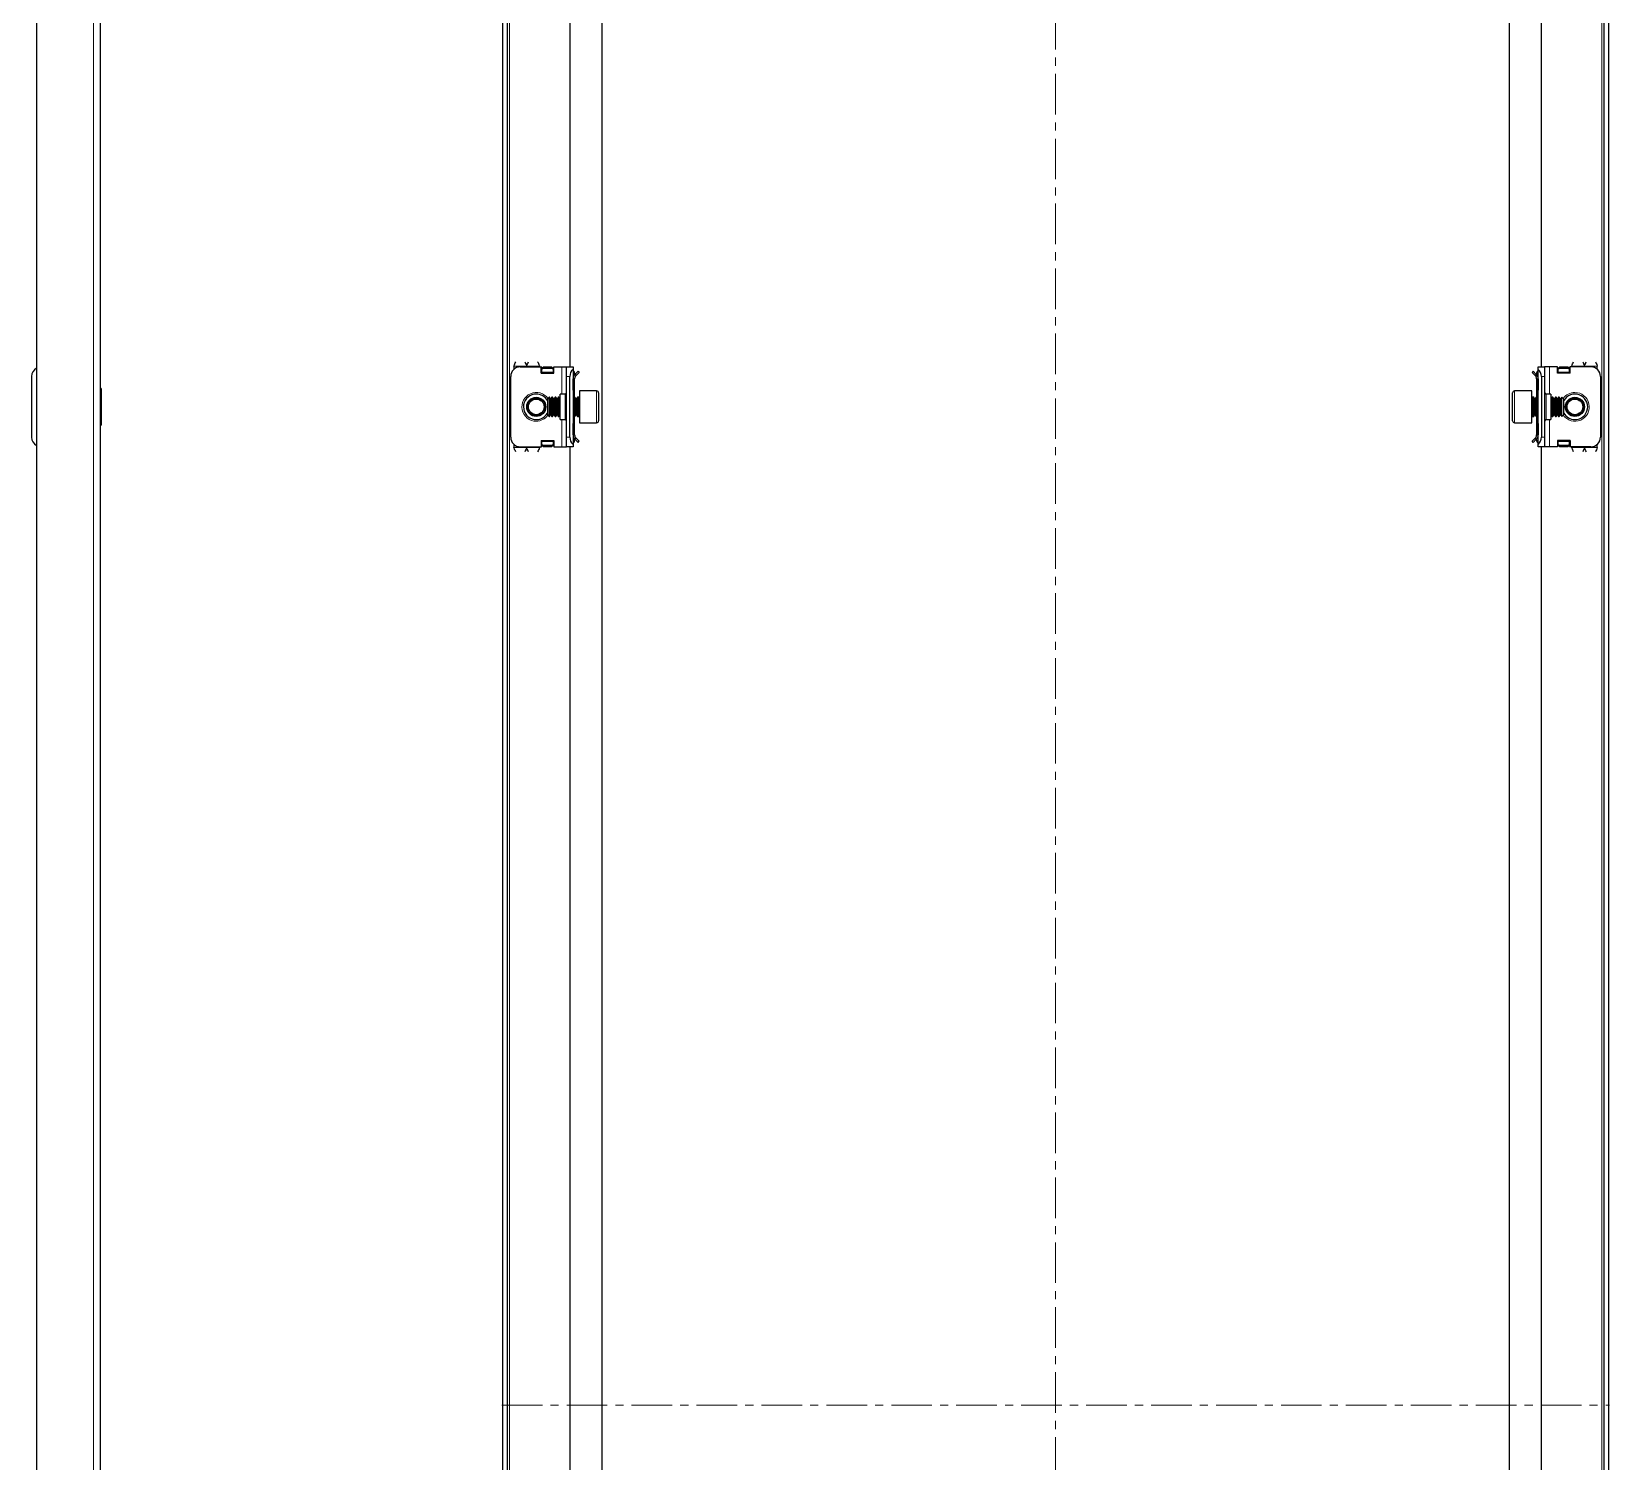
# Model space of a CAD drawing. Header units: millimetres. Extents: x 167 to 1262, y -597 to 1161.
# Drawn here: x 768.4 to 1262.1, y 265.9 to 713.5 of the extents above; entities that cross this region are included whole.
import ezdxf

# ---------------------------------------------------------------- set-up
doc = ezdxf.new("R2010")
doc.units = ezdxf.units.MM
doc.linetypes.add('CENTERX2', pattern=[20.32, 12.7, -2.54, 2.54, -2.54])
doc.layers.add('FORMAT', color=7, linetype='Continuous')

msp = doc.modelspace()

# ---------------------------------------------------------------- linework, layer by layer
at = {"color": 7, "linetype": 'Continuous', "lineweight": 25}
for p, q in [((769.88, 1064), (769.88, -497)), ((789.88, 1061.9), (789.88, -494.9)), ((915.8, -497), (915.8, 1064)), ((917.3, -497), (917.3, 1064)), ((1260.3, 1064), (1260.3, -497)), ((1261.8, 1064), (1261.8, -497)), ((946.8, 1033), (946.8, -466)), ((1230.8, -466), (1230.8, 1033)), ((936.8, 983.5), (936.8, 608.5)), ((1240.8, 608.5), (1240.8, 983.5)), ((919.3, 608.75), (919.3, 607.74)), ((921.3, 608.5), (927.8, 608.5)), ((927.3, 608.75), (927.3, 608.5)), ((927.8, 606.5), (927.8, 608.5)), ((928, 608.39), (927.8, 608.39)), ((928, 606.5), (928, 608.39)), ((928.05, 608.12), (928.55, 608.48)), ((928.55, 608.12), (928.05, 607.77)), ((928.05, 607.77), (928.05, 608.12)), ((928.05, 606.86), (928.05, 607.77)), ((928.55, 608.48), (928.55, 608.12)), ((928.55, 608.48), (931.05, 608.48)), ((928.55, 608.12), (931.05, 608.12)), ((931.05, 608.12), (931.05, 608.48)), ((931.05, 608.48), (931.55, 608.12)), ((931.55, 607.77), (931.05, 608.12)), ((931.55, 608.12), (931.55, 607.77)), ((931.55, 607.77), (931.55, 606.86)), ((931.8, 606.5), (931.8, 608.5)), ((931.8, 608.5), (934.3, 608.5)), ((934.3, 608.5), (935.8, 608.5)), ((935.8, 608.5), (937.8, 608.5)), ((935.8, 605.5), (935.8, 608.5)), ((937.8, 608.5), (937.8, 607.74)), ((937.8, 607.74), (937.8, 584.27)), ((937.8, 607.42), (938.01, 607.21)), ((1239.6, 607.21), (1239.8, 607.42)), ((1239.8, 608.5), (1241.8, 608.5)), ((1239.8, 607.74), (1239.8, 608.5)), ((1239.8, 584.27), (1239.8, 607.74)), ((1241.8, 608.5), (1241.8, 605.5)), ((1243.3, 608.5), (1241.8, 608.5)), ((1245.8, 608.5), (1243.3, 608.5)), ((1245.8, 606.5), (1245.8, 608.5)), ((1246.05, 608.12), (1246.55, 608.48)), ((1246.55, 608.12), (1246.05, 607.77)), ((1246.05, 607.77), (1246.05, 608.12)), ((1246.05, 606.86), (1246.05, 607.77)), ((1246.55, 608.48), (1246.55, 608.12)), ((1246.55, 608.48), (1249.05, 608.48)), ((1246.55, 608.12), (1249.05, 608.12)), ((1249.05, 608.12), (1249.05, 608.48)), ((1249.05, 608.48), (1249.55, 608.12)), ((1249.55, 607.77), (1249.05, 608.12)), ((1249.55, 608.12), (1249.55, 607.77)), ((1249.55, 607.77), (1249.55, 606.86)), ((1249.6, 608.39), (1249.6, 606.5)), ((1249.8, 608.39), (1249.6, 608.39)), ((1249.8, 606.5), (1249.8, 608.5)), ((1256.3, 608.5), (1249.8, 608.5)), ((1250.3, 608.5), (1250.3, 608.75)), ((1258.3, 607.74), (1258.3, 608.75)), ((768.38, 605.5), (768.38, 586.5)), ((918.3, 586.5), (918.3, 605.5)), ((927.8, 606.5), (931.8, 606.5)), ((928.05, 606.5), (928.05, 606.86)), ((931.55, 606.86), (931.55, 606.5)), ((935.8, 586.5), (935.8, 605.5)), ((936.8, 586.5), (936.8, 605.5)), ((938.3, 604.75), (937.8, 604.75)), ((937.8, 601.25), (937.8, 604.75)), ((938.3, 606.5), (938.3, 606.04)), ((938.3, 601.25), (938.3, 604.75)), ((938.39, 606.17), (939.36, 607.14)), ((938.74, 605.81), (938.39, 606.17)), ((938.74, 605.81), (939.72, 606.79)), ((939.36, 607.14), (939.72, 606.79)), ((1238.24, 607.14), (1237.89, 606.79)), ((1238.86, 605.81), (1237.89, 606.79)), ((1239.22, 606.17), (1238.24, 607.14)), ((1238.86, 605.81), (1239.22, 606.17)), ((1239.3, 606.5), (1239.3, 606.11)), ((1239.3, 604.75), (1239.8, 604.75)), ((1239.3, 604.75), (1239.3, 601.25)), ((1239.8, 604.75), (1239.8, 601.25)), ((1240.8, 605.5), (1240.8, 586.5)), ((1241.8, 605.5), (1241.8, 586.5)), ((1249.8, 606.5), (1245.8, 606.5)), ((1246.05, 606.5), (1246.05, 606.86)), ((1249.55, 606.86), (1249.55, 606.5)), ((1259.3, 605.5), (1259.3, 586.5)), ((790.13, 601.79), (789.88, 601.79)), ((790.13, 601.79), (790.13, 601.07)), ((790.13, 601.07), (790.13, 590.22)), ((930.36, 599), (929.8, 598.45)), ((929.8, 598.45), (929.8, 594.69)), ((930.41, 599), (930.36, 599)), ((930.36, 599), (930.36, 594.39)), ((930.8, 598.45), (930.41, 599)), ((930.41, 599), (930.41, 598.53)), ((930.41, 598.53), (930.41, 593)), ((931.19, 599), (930.8, 598.45)), ((930.8, 598.45), (930.8, 598.06)), ((930.8, 598.06), (930.8, 593.56)), ((931.41, 599), (931.19, 599)), ((931.19, 599), (931.19, 598.53)), ((931.19, 598.53), (931.19, 593)), ((931.8, 598.45), (931.41, 599)), ((931.41, 599), (931.41, 598.53)), ((931.41, 598.53), (931.41, 593)), ((932.19, 599), (931.8, 598.45)), ((931.8, 598.45), (931.8, 598.06)), ((931.8, 598.06), (931.8, 593.56)), ((932.41, 599), (932.19, 599)), ((932.19, 599), (932.19, 598.53)), ((932.19, 598.53), (932.19, 593)), ((932.8, 598.45), (932.41, 599)), ((932.41, 599), (932.41, 598.53)), ((932.41, 598.53), (932.41, 593)), ((933.19, 599), (932.8, 598.45)), ((932.8, 598.45), (932.8, 598.06)), ((932.8, 598.06), (932.8, 593.56)), ((933.41, 599), (933.19, 599)), ((933.19, 599), (933.19, 598.53)), ((933.19, 598.53), (933.19, 593)), ((933.8, 598.45), (933.41, 599)), ((933.41, 599), (933.41, 598.53)), ((933.41, 598.53), (933.41, 593)), ((935.3, 600), (933.8, 600)), ((933.8, 592), (933.8, 600)), ((938.3, 601.25), (937.8, 601.25)), ((938.19, 599), (937.8, 598.45)), ((938.41, 599), (938.19, 599)), ((938.19, 599), (938.19, 598.53)), ((938.19, 598.53), (938.19, 593)), ((938.3, 599), (938.3, 601.25)), ((938.8, 598.45), (938.41, 599)), ((938.41, 599), (938.41, 598.53)), ((938.41, 598.53), (938.41, 593)), ((939.19, 599), (938.8, 598.45)), ((938.8, 598.45), (938.8, 598.06)), ((938.8, 598.06), (938.8, 593.56)), ((939.55, 599), (939.19, 599)), ((939.19, 599), (939.19, 598.53)), ((939.19, 598.53), (939.19, 593)), ((945.2, 601), (939.8, 601)), ((939.8, 601), (939.8, 593.31)), ((945.8, 600.4), (945.8, 593.63)), ((1231.8, 591.6), (1231.8, 600.4)), ((1237.8, 601), (1232.4, 601)), ((1237.8, 591), (1237.8, 601)), ((1238.41, 599), (1238.05, 599)), ((1238.8, 598.45), (1238.41, 599)), ((1238.41, 598.53), (1238.41, 599)), ((1238.41, 593), (1238.41, 598.53)), ((1239.19, 599), (1238.8, 598.45)), ((1238.8, 598.06), (1238.8, 598.45)), ((1238.8, 593.56), (1238.8, 598.06)), ((1239.41, 599), (1239.19, 599)), ((1239.19, 598.53), (1239.19, 599)), ((1239.19, 593), (1239.19, 598.53)), ((1239.8, 601.25), (1239.3, 601.25)), ((1239.3, 601.25), (1239.3, 599)), ((1239.8, 598.45), (1239.41, 599)), ((1239.41, 598.53), (1239.41, 599)), ((1239.41, 593), (1239.41, 598.53)), ((1243.8, 600), (1242.3, 600)), ((1243.8, 600), (1243.8, 592)), ((1244.19, 599), (1243.8, 598.45)), ((1244.41, 599), (1244.19, 599)), ((1244.19, 598.53), (1244.19, 599)), ((1244.19, 593), (1244.19, 598.53)), ((1244.8, 598.45), (1244.41, 599)), ((1244.41, 598.53), (1244.41, 599)), ((1244.41, 593), (1244.41, 598.53)), ((1245.19, 599), (1244.8, 598.45)), ((1244.8, 598.06), (1244.8, 598.45)), ((1244.8, 593.56), (1244.8, 598.06)), ((1245.41, 599), (1245.19, 599)), ((1245.19, 598.53), (1245.19, 599)), ((1245.19, 593), (1245.19, 598.53)), ((1245.8, 598.45), (1245.41, 599)), ((1245.41, 598.53), (1245.41, 599)), ((1245.41, 593), (1245.41, 598.53)), ((1246.19, 599), (1245.8, 598.45)), ((1245.8, 598.06), (1245.8, 598.45)), ((1245.8, 593.56), (1245.8, 598.06)), ((1246.41, 599), (1246.19, 599)), ((1246.19, 598.53), (1246.19, 599)), ((1246.19, 593), (1246.19, 598.53)), ((1246.8, 598.45), (1246.41, 599)), ((1246.41, 598.53), (1246.41, 599)), ((1246.41, 593), (1246.41, 598.53)), ((1247.19, 599), (1246.8, 598.45)), ((1246.8, 598.06), (1246.8, 598.45)), ((1246.8, 593.56), (1246.8, 598.06)), ((1247.25, 599), (1247.19, 599)), ((1247.19, 598.53), (1247.19, 599)), ((1247.19, 593), (1247.19, 598.53)), ((1247.8, 598.45), (1247.25, 599)), ((1247.25, 593), (1247.25, 599)), ((1247.8, 593.56), (1247.8, 598.45)), ((929.8, 594.69), (929.8, 593.56)), ((929.8, 593.56), (930.36, 593)), ((930.36, 594.39), (930.36, 593)), ((930.36, 593), (930.41, 593)), ((930.41, 593), (930.8, 593.56)), ((930.8, 593.56), (931.19, 593)), ((931.19, 593), (931.41, 593)), ((931.41, 593), (931.8, 593.56)), ((931.8, 593.56), (932.19, 593)), ((932.19, 593), (932.41, 593)), ((932.41, 593), (932.8, 593.56)), ((932.8, 593.56), (933.19, 593)), ((933.19, 593), (933.41, 593)), ((933.41, 593), (933.8, 593.56)), ((937.8, 593.56), (938.19, 593)), ((938.19, 593), (938.41, 593)), ((938.3, 590.75), (938.3, 593)), ((938.41, 593), (938.8, 593.56)), ((938.8, 593.56), (939.19, 593)), ((939.19, 593), (939.55, 593)), ((939.8, 593.31), (939.8, 591)), ((945.8, 593.63), (945.8, 591.6)), ((1238.05, 593), (1238.41, 593)), ((1238.41, 593), (1238.8, 593.56)), ((1238.8, 593.56), (1239.19, 593)), ((1239.19, 593), (1239.41, 593)), ((1239.3, 593), (1239.3, 590.75)), ((1239.41, 593), (1239.8, 593.56)), ((1243.8, 593.56), (1244.19, 593)), ((1244.19, 593), (1244.41, 593)), ((1244.41, 593), (1244.8, 593.56)), ((1244.8, 593.56), (1245.19, 593)), ((1245.19, 593), (1245.41, 593)), ((1245.41, 593), (1245.8, 593.56)), ((1245.8, 593.56), (1246.19, 593)), ((1246.19, 593), (1246.41, 593)), ((1246.41, 593), (1246.8, 593.56)), ((1246.8, 593.56), (1247.19, 593)), ((1247.19, 593), (1247.25, 593)), ((1247.25, 593), (1247.8, 593.56)), ((789.88, 590.22), (790.13, 590.22)), ((933.8, 592), (935.3, 592)), ((937.8, 590.75), (938.3, 590.75)), ((937.8, 587.25), (937.8, 590.75)), ((938.3, 587.25), (938.3, 590.75)), ((939.8, 591), (945.2, 591)), ((1232.4, 591), (1237.8, 591)), ((1239.3, 590.75), (1239.8, 590.75)), ((1239.3, 590.75), (1239.3, 587.25)), ((1239.8, 590.75), (1239.8, 587.25)), ((1242.3, 592), (1243.8, 592)), ((919.3, 584.27), (919.3, 583.25)), ((921.3, 583.5), (927.8, 583.5)), ((927.3, 583.5), (927.3, 583.25)), ((927.8, 585.5), (927.8, 583.5)), ((927.8, 585.5), (931.8, 585.5)), ((927.8, 583.62), (928, 583.62)), ((928, 583.62), (928, 585.5)), ((928.05, 585.15), (928.05, 585.5)), ((928.05, 584.24), (928.05, 585.15)), ((928.05, 584.24), (928.55, 583.88)), ((928.05, 583.88), (928.05, 584.24)), ((928.55, 583.53), (928.05, 583.88)), ((931.05, 583.88), (928.55, 583.88)), ((928.55, 583.88), (928.55, 583.53)), ((931.05, 583.53), (928.55, 583.53)), ((931.05, 583.88), (931.55, 584.24)), ((931.05, 583.53), (931.05, 583.88)), ((931.55, 583.88), (931.05, 583.53)), ((931.55, 585.5), (931.55, 585.15)), ((931.55, 585.15), (931.55, 584.24)), ((931.55, 584.24), (931.55, 583.88)), ((931.8, 585.5), (931.8, 583.5)), ((931.8, 583.5), (934.3, 583.5)), ((934.3, 583.5), (935.8, 583.5)), ((935.8, 583.5), (935.8, 586.5)), ((937.8, 583.5), (935.8, 583.5)), ((936.8, 583.5), (936.8, -16.5)), ((938.3, 587.25), (937.8, 587.25)), ((938.01, 584.8), (937.8, 584.59)), ((937.8, 584.27), (937.8, 583.5)), ((938.3, 585.5), (938.3, 585.9)), ((938.74, 586.19), (938.39, 585.84)), ((938.39, 585.84), (939.36, 584.86)), ((938.74, 586.19), (939.72, 585.22)), ((939.36, 584.86), (939.72, 585.22)), ((1238.86, 586.19), (1237.89, 585.22)), ((1238.24, 584.86), (1237.89, 585.22)), ((1239.22, 585.84), (1238.24, 584.86)), ((1238.86, 586.19), (1239.22, 585.84)), ((1239.3, 587.25), (1239.8, 587.25)), ((1239.3, 585.5), (1239.3, 585.96)), ((1239.8, 584.59), (1239.6, 584.8)), ((1239.8, 583.5), (1239.8, 584.27)), ((1241.8, 583.5), (1239.8, 583.5)), ((1240.8, -16.5), (1240.8, 583.5)), ((1241.8, 586.5), (1241.8, 583.5)), ((1243.3, 583.5), (1241.8, 583.5)), ((1245.8, 583.5), (1243.3, 583.5)), ((1249.8, 585.5), (1245.8, 585.5)), ((1245.8, 585.5), (1245.8, 583.5)), ((1246.05, 585.15), (1246.05, 585.5)), ((1246.05, 584.24), (1246.05, 585.15)), ((1246.05, 584.24), (1246.55, 583.88)), ((1246.05, 583.88), (1246.05, 584.24)), ((1246.55, 583.53), (1246.05, 583.88)), ((1249.05, 583.88), (1246.55, 583.88)), ((1246.55, 583.88), (1246.55, 583.53)), ((1249.05, 583.53), (1246.55, 583.53)), ((1249.05, 583.88), (1249.55, 584.24)), ((1249.05, 583.53), (1249.05, 583.88)), ((1249.55, 583.88), (1249.05, 583.53)), ((1249.55, 585.5), (1249.55, 585.15)), ((1249.55, 585.15), (1249.55, 584.24)), ((1249.55, 584.24), (1249.55, 583.88)), ((1249.6, 585.5), (1249.6, 583.62)), ((1249.6, 583.62), (1249.8, 583.62)), ((1249.8, 585.5), (1249.8, 583.5)), ((1256.3, 583.5), (1249.8, 583.5)), ((1250.3, 583.25), (1250.3, 583.5)), ((1258.3, 583.25), (1258.3, 584.27))]:
    msp.add_line(p, q, dxfattribs=at)
at = {"color": 8, "linetype": 'Continuous', "lineweight": 18}
for p, q in [((787.78, 1064), (787.78, -497)), ((917.9, -494.9), (917.9, 1061.9)), ((1259.7, 1061.9), (1259.7, -494.9)), ((919.3, 608.75), (923.3, 608.75)), ((923.3, 608.75), (927.3, 608.75)), ((934.3, 600), (934.3, 608.5)), ((1243.3, 608.5), (1243.3, 600)), ((1250.3, 608.75), (1254.3, 608.75)), ((1258.3, 608.75), (1254.3, 608.75)), ((931.55, 606.86), (928.05, 606.86)), ((936.8, 605.5), (935.8, 605.5)), ((937.8, 607), (938.01, 607.21)), ((937.8, 606.5), (938.3, 606.5)), ((1239.8, 606.5), (1239.3, 606.5)), ((1239.8, 607), (1239.6, 607.21)), ((1241.8, 605.5), (1240.8, 605.5)), ((1249.55, 606.86), (1246.05, 606.86)), ((935.3, 592), (935.3, 600)), ((939.55, 593), (939.55, 599)), ((945.2, 593.31), (945.2, 601)), ((1232.4, 601), (1232.4, 591)), ((1238.05, 599), (1238.05, 594.39)), ((1242.3, 600), (1242.3, 592)), ((945.2, 591), (945.2, 593.31)), ((1238.05, 594.39), (1238.05, 593)), ((934.3, 583.5), (934.3, 592)), ((1243.3, 592), (1243.3, 583.5)), ((919.3, 583.25), (923.3, 583.25)), ((927.3, 583.25), (923.3, 583.25)), ((928.05, 585.15), (931.55, 585.15)), ((935.8, 586.5), (936.8, 586.5)), ((937.8, 585.5), (938.3, 585.5)), ((937.8, 585), (938.01, 584.8)), ((1239.8, 585.5), (1239.3, 585.5)), ((1239.8, 585), (1239.6, 584.8)), ((1240.8, 586.5), (1241.8, 586.5)), ((1246.05, 585.15), (1249.55, 585.15)), ((1254.3, 583.25), (1250.3, 583.25)), ((1258.3, 583.25), (1254.3, 583.25))]:
    msp.add_line(p, q, dxfattribs=at)
at = {"color": 7, "linetype": 'Continuous', "lineweight": 25}
for centre, radius in [((926.3, 596), 3), ((926.3, 596), 2.76), ((926.3, 596), 2.45), ((1251.3, 596), 3), ((1251.3, 596), 2.76), ((1251.3, 596), 2.45)]:
    msp.add_circle(centre, radius, dxfattribs=at)
for centre, radius, start, end in [((771.38, 605.5), 3, 120, 180), ((921.3, 605.5), 3, 90, 180), ((939.8, 605.5), 3, 131.8103, 180), ((1237.8, 605.5), 3, 360, 48.1897), ((1256.3, 605.5), 3, 360, 90), ((937.3, 606.5), 1, 360, 45), ((1240.3, 606.5), 1, 135, 180), ((926.3, 596), 4, 90, 331.045), ((926.3, 596), 4, 28.955, 90), ((935.3, 600.5), 0.5, 270, 0), ((939.55, 599.25), 0.25, 270, 0), ((945.2, 600.4), 0.6, 0, 90), ((1232.4, 600.4), 0.6, 90, 180), ((1238.05, 599.25), 0.25, 180, 270), ((1242.3, 600.5), 0.5, 180, 270), ((1251.3, 596), 4, 270, 151.045), ((939.55, 592.75), 0.25, 360, 90), ((1238.05, 592.75), 0.25, 90, 180), ((1251.3, 596), 4, 208.955, 270), ((935.3, 591.5), 0.5, 0, 90), ((945.2, 591.6), 0.6, 270, 360), ((1232.4, 591.6), 0.6, 180, 270), ((1242.3, 591.5), 0.5, 90, 180), ((771.38, 586.5), 3, 180, 240), ((921.3, 586.5), 3, 180, 270), ((939.8, 586.5), 3, 180, 228.1897), ((937.3, 585.5), 1, 315, 360), ((1240.3, 585.5), 1, 180, 225), ((1237.8, 586.5), 3, 311.8103, 360), ((1256.3, 586.5), 3, 270, 360)]:
    msp.add_arc(centre, radius, start, end, dxfattribs=at)
at = {"color": 8, "linetype": 'Continuous', "lineweight": 18}
for centre, start, end in [((926.3, 596), 35.4622, 270), ((1251.3, 596), 215.4622, 90), ((1251.3, 596), 90, 144.5378), ((926.3, 596), 270, 324.5378)]:
    msp.add_arc(centre, 4.5, start, end, dxfattribs=at)
at = {"color": 7, "linetype": 'Continuous', "lineweight": 25}
for points, knots in [([(919.3, 608.75), (919.4, 609), (919.59, 609.48), (919.78, 609.88), (919.87, 610.08)], [0, 0, 0, 0, 0.502065, 1, 1, 1, 1]), ([(922.73, 610.07), (922.81, 609.91), (922.99, 609.56), (923.18, 609.07), (923.29, 608.79), (923.3, 608.75)], [0, 0, 0, 0, 0.415483, 0.917152, 1, 1, 1, 1]), ([(923.3, 608.75), (923.4, 609), (923.59, 609.48), (923.78, 609.88), (923.87, 610.08)], [0, 0, 0, 0, 0.5020654, 1, 1, 1, 1]), ([(926.73, 610.07), (926.81, 609.91), (926.99, 609.56), (927.18, 609.07), (927.29, 608.79), (927.3, 608.75)], [0, 0, 0, 0, 0.415483, 0.917152, 1, 1, 1, 1]), ([(1250.3, 608.75), (1250.4, 609), (1250.59, 609.48), (1250.78, 609.88), (1250.87, 610.08)], [0, 0, 0, 0, 0.502065, 1, 1, 1, 1]), ([(1253.73, 610.07), (1253.81, 609.91), (1253.99, 609.56), (1254.18, 609.07), (1254.29, 608.79), (1254.3, 608.75)], [0, 0, 0, 0, 0.415483, 0.917152, 1, 1, 1, 1]), ([(1254.3, 608.75), (1254.4, 609), (1254.59, 609.48), (1254.78, 609.88), (1254.87, 610.08)], [0, 0, 0, 0, 0.502065, 1, 1, 1, 1]), ([(1257.73, 610.07), (1257.81, 609.91), (1257.99, 609.56), (1258.18, 609.07), (1258.29, 608.79), (1258.3, 608.75)], [0, 0, 0, 0, 0.415483, 0.917152, 1, 1, 1, 1]), ([(938.39, 606.17), (938.24, 605.98), (937.93, 605.6), (937.81, 605.07), (937.8, 604.79), (937.8, 604.75)], [0, 0, 0, 0, 0.461863, 0.923726, 1, 1, 1, 1]), ([(938.74, 605.81), (938.62, 605.66), (938.44, 605.44), (938.32, 605.06), (938.31, 604.86), (938.3, 604.75)], [0, 0, 0, 0, 0.485042, 0.738404, 1, 1, 1, 1]), ([(1239.3, 604.75), (1239.28, 604.94), (1239.25, 605.23), (1239.07, 605.59), (1238.93, 605.74), (1238.86, 605.81)], [0, 0, 0, 0, 0.485042, 0.738404, 1, 1, 1, 1]), ([(1239.8, 604.75), (1239.78, 605), (1239.73, 605.48), (1239.44, 605.94), (1239.24, 606.14), (1239.22, 606.17)], [0, 0, 0, 0, 0.461863, 0.923726, 1, 1, 1, 1]), ([(919.88, 581.94), (919.8, 582.1), (919.62, 582.45), (919.43, 582.93), (919.32, 583.21), (919.3, 583.25)], [0, 0, 0, 0, 0.4154826, 0.9171518, 1, 1, 1, 1]), ([(923.3, 583.25), (923.21, 583.01), (923.02, 582.52), (922.83, 582.13), (922.73, 581.93)], [0, 0, 0, 0, 0.502065, 1, 1, 1, 1]), ([(923.88, 581.94), (923.8, 582.1), (923.62, 582.45), (923.43, 582.93), (923.32, 583.21), (923.3, 583.25)], [0, 0, 0, 0, 0.415483, 0.917152, 1, 1, 1, 1]), ([(927.3, 583.25), (927.21, 583.01), (927.02, 582.52), (926.83, 582.13), (926.73, 581.93)], [0, 0, 0, 0, 0.502065, 1, 1, 1, 1]), ([(937.8, 587.25), (937.83, 587.01), (937.88, 586.53), (938.17, 586.07), (938.36, 585.87), (938.39, 585.84)], [0, 0, 0, 0, 0.461863, 0.923726, 1, 1, 1, 1]), ([(938.3, 587.25), (938.32, 587.06), (938.36, 586.77), (938.54, 586.42), (938.67, 586.27), (938.74, 586.19)], [0, 0, 0, 0, 0.485042, 0.738404, 1, 1, 1, 1]), ([(1238.86, 586.19), (1238.98, 586.34), (1239.17, 586.57), (1239.28, 586.95), (1239.3, 587.15), (1239.3, 587.25)], [0, 0, 0, 0, 0.485042, 0.738404, 1, 1, 1, 1]), ([(1239.22, 585.84), (1239.37, 586.03), (1239.68, 586.41), (1239.8, 586.93), (1239.8, 587.21), (1239.8, 587.25)], [0, 0, 0, 0, 0.461863, 0.923726, 1, 1, 1, 1]), ([(1250.88, 581.94), (1250.8, 582.1), (1250.62, 582.45), (1250.43, 582.93), (1250.32, 583.21), (1250.3, 583.25)], [0, 0, 0, 0, 0.415483, 0.917152, 1, 1, 1, 1]), ([(1254.3, 583.25), (1254.21, 583.01), (1254.02, 582.52), (1253.83, 582.13), (1253.73, 581.93)], [0, 0, 0, 0, 0.502065, 1, 1, 1, 1]), ([(1254.88, 581.94), (1254.8, 582.1), (1254.62, 582.45), (1254.43, 582.93), (1254.32, 583.21), (1254.3, 583.25)], [0, 0, 0, 0, 0.415483, 0.917152, 1, 1, 1, 1]), ([(1258.3, 583.25), (1258.21, 583.01), (1258.02, 582.52), (1257.83, 582.13), (1257.73, 581.93)], [0, 0, 0, 0, 0.502065, 1, 1, 1, 1])]:
    msp.add_open_spline(points, degree=3, knots=knots, dxfattribs=at)
at = {"layer": 'FORMAT', "linetype": 'CENTERX2', "lineweight": 18}
for p, q in [((1088.8, 1066), (1088.8, -499)), ((915.5, 283.5), (1262.1, 283.5))]:
    msp.add_line(p, q, dxfattribs=at)

doc.saveas('drawing.dxf')
